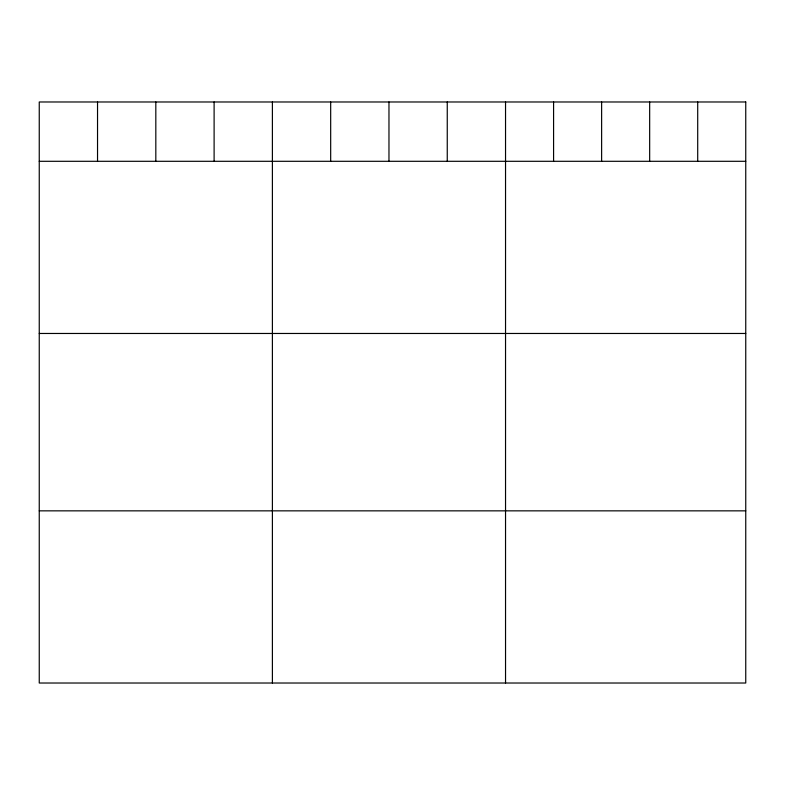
<?xml version="1.0" encoding="UTF-8"?>
<svg xmlns="http://www.w3.org/2000/svg" width="785" height="785" viewBox="0 0 785 785"><rect width="100%" height="100%" fill="white"/><g stroke="black" fill="none" stroke-linecap="round" stroke-linejoin="round"><path stroke-width="1.18" d="M39.25 161.298L745.75 161.298M39.25 333.468L745.75 333.468M39.25 510.849L745.75 510.849M697.708 101.981L697.708 161.298M649.666 101.981L649.666 161.298M601.624 101.981L601.624 161.298M553.582 101.981L553.582 161.298M505.54 101.981L505.54 683.019M447.254 101.981L447.254 161.298M388.967 101.981L388.967 161.298M330.681 101.981L330.681 161.298M272.395 101.981L272.395 683.019M214.109 101.981L214.109 161.298M155.822 101.981L155.822 161.298M97.536 101.981L97.536 161.298M745.75 101.981L39.25 101.981L39.25 683.019L745.75 683.019L745.75 101.981"/></g></svg>
